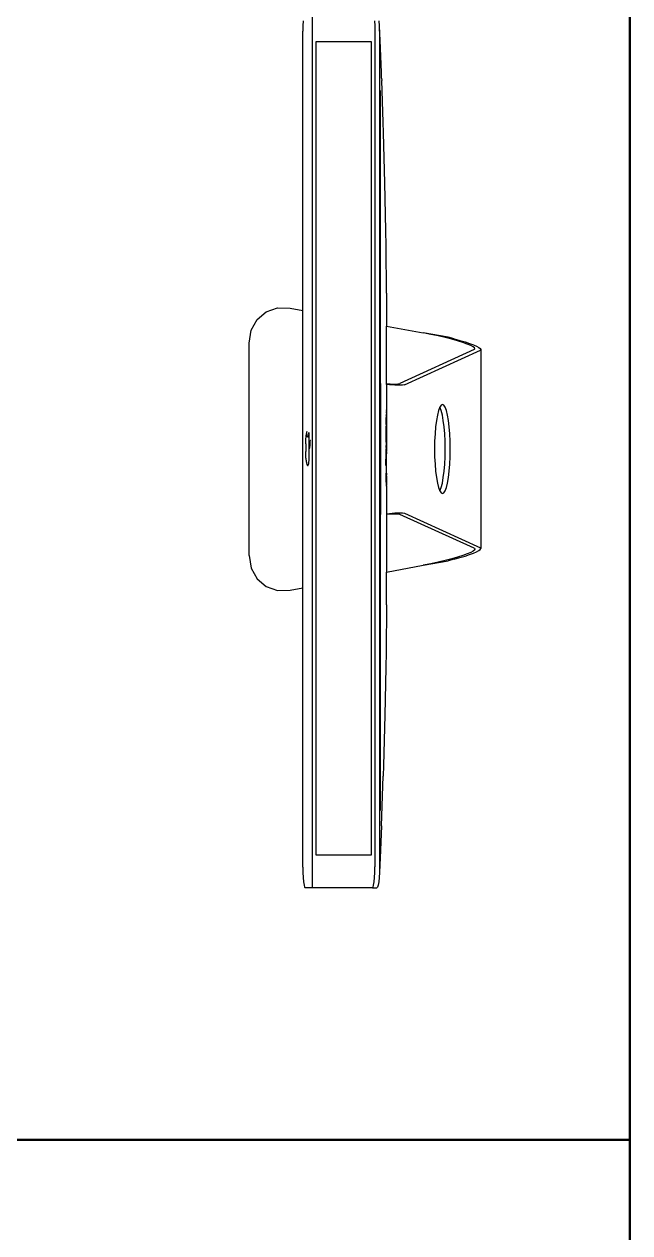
# Model space of a CAD drawing. Header units: millimetres. Extents: x 44692 to 101945, y -26273 to 14445.
# Drawn here: x 72540 to 72866, y -21196 to -20548 of the extents above; entities that cross this region are included whole.
import ezdxf

# ---------------------------------------------------------------- set-up
doc = ezdxf.new("R2010")
doc.units = ezdxf.units.MM
doc.header["$LTSCALE"] = 100
doc.layers.add('Muebles', color=112, linetype='Continuous')
doc.layers.add('Paredes', color=7, linetype='Continuous', lineweight=50)

msp = doc.modelspace()

# ---------------------------------------------------------------- linework, layer by layer
at = {"layer": 'Muebles'}
for p, q in [((72695.062, -21011.246), (72695.062, -20540.263)), ((72689.926, -20548.579), (72689.88, -20551.482)), ((72690.059, -20545.875), (72689.926, -20548.579)), ((72728.426, -20545.836), (72728.559, -20548.541)), ((72728.559, -20548.541), (72728.605, -20551.443)), ((72731.023, -20548.538), (72730.889, -20545.834)), ((72731.068, -20551.44), (72731.023, -20548.538)), ((72731.535, -20560.491), (72731.023, -20548.538)), ((72689.88, -20701.365), (72689.88, -20551.482)), ((72697.022, -20556.93), (72726.61, -20556.9)), ((72697.022, -20993.653), (72697.022, -20556.93)), ((72726.61, -20556.9), (72726.61, -20993.623)), ((72728.605, -20551.443), (72728.605, -20999.998)), ((72731.068, -20551.44), (72731.068, -20999.996)), ((72732.118, -20573.568), (72731.535, -20560.491)), ((72732.23, -20576.691), (72732.118, -20573.568)), ((72732.23, -20576.691), (72732.28, -20577.867)), ((72731.535, -20583.508), (72731.32, -20583.401)), ((72731.32, -20583.401), (72731.32, -20583.508)), ((72731.32, -20583.508), (72731.535, -20583.508)), ((72731.32, -20583.508), (72731.323, -20709.064)), ((72731.541, -20709.105), (72731.535, -20583.508)), ((72733.099, -20600.225), (72732.28, -20577.867)), ((72733.279, -20605.963), (72733.099, -20600.225)), ((72734.018, -20632.817), (72733.279, -20605.963)), ((72734.498, -20658.422), (72734.018, -20632.817)), ((72734.617, -20666.69), (72734.498, -20658.422)), ((72734.823, -20692.033), (72734.617, -20666.69)), ((72734.823, -20692.033), (72734.846, -20709.719)), ((72670.146, -20702.053), (72676.261, -20699.951)), ((72676.261, -20699.951), (72683.039, -20700.094)), ((72683.039, -20700.094), (72689.88, -20701.365)), ((72662.177, -20711.972), (72665.293, -20706.195)), ((72665.293, -20706.195), (72670.146, -20702.053)), ((72689.88, -20850.154), (72689.88, -20701.365)), ((72661.103, -20718.818), (72662.177, -20711.972)), ((72731.323, -20709.064), (72731.541, -20709.105)), ((72731.323, -20709.064), (72731.324, -20740.164)), ((72731.542, -20740.19), (72731.541, -20709.105)), ((72734.602, -20709.673), (72734.846, -20709.719)), ((72734.846, -20709.719), (72754.534, -20713.376)), ((72734.852, -20734.113), (72734.846, -20709.719)), ((72758.58, -20714.162), (72754.534, -20713.376)), ((72767.932, -20715.725), (72754.534, -20713.376)), ((72661.103, -20832.759), (72661.103, -20718.818)), ((72762.531, -20715), (72758.58, -20714.162)), ((72766.306, -20715.871), (72762.531, -20715)), ((72769.829, -20716.759), (72766.306, -20715.871)), ((72771.241, -20716.557), (72767.932, -20715.725)), ((72773.025, -20717.644), (72769.829, -20716.759)), ((72771.241, -20716.557), (72774.296, -20717.389)), ((72775.831, -20718.509), (72773.025, -20717.644)), ((72774.296, -20717.389), (72777.053, -20718.208)), ((72778.188, -20719.336), (72775.831, -20718.509)), ((72777.053, -20718.208), (72779.472, -20719.003)), ((72780.049, -20720.108), (72778.188, -20719.336)), ((72779.472, -20719.003), (72781.516, -20719.762)), ((72781.516, -20719.762), (72783.155, -20720.473)), ((72781.929, -20722.354), (72741.957, -20740.558)), ((72744.431, -20741.252), (72785.284, -20722.647)), ((72781.375, -20720.809), (72780.049, -20720.108)), ((72782.138, -20721.425), (72781.375, -20720.809)), ((72781.929, -20722.354), (72782.324, -20721.944)), ((72782.324, -20721.944), (72782.138, -20721.425)), ((72783.155, -20720.473), (72784.367, -20721.126)), ((72784.367, -20721.126), (72785.132, -20721.712)), ((72785.132, -20721.712), (72785.439, -20722.221)), ((72785.439, -20722.221), (72785.284, -20722.647)), ((72785.439, -20722.221), (72785.439, -20829.106)), ((72734.847, -20735.797), (72734.852, -20734.113)), ((72734.861, -20740.55), (72734.847, -20735.797)), ((72731.324, -20740.164), (72731.542, -20740.19)), ((72731.324, -20740.164), (72731.324, -20740.526)), ((72731.542, -20740.556), (72731.324, -20740.526)), ((72731.324, -20740.526), (72731.324, -20810.91)), ((72731.542, -20740.556), (72731.542, -20740.19)), ((72731.542, -20740.556), (72731.542, -20810.879)), ((72734.594, -20740.528), (72734.861, -20740.55)), ((72734.861, -20740.984), (72734.594, -20740.953)), ((72734.861, -20740.55), (72736.774, -20740.707)), ((72734.861, -20740.984), (72734.861, -20740.55)), ((72736.466, -20741.173), (72734.861, -20740.984)), ((72734.861, -20740.984), (72734.868, -20754.153)), ((72739.248, -20741.402), (72736.466, -20741.173)), ((72736.774, -20740.707), (72739.176, -20740.8)), ((72739.176, -20740.8), (72740.962, -20740.748)), ((72741.65, -20741.494), (72739.248, -20741.402)), ((72740.962, -20740.748), (72741.957, -20740.558)), ((72743.436, -20741.443), (72741.65, -20741.494)), ((72744.431, -20741.252), (72743.436, -20741.443)), ((72764.124, -20752.218), (72763.484, -20753.185)), ((72764.858, -20751.855), (72764.124, -20752.218)), ((72765.591, -20752.216), (72764.858, -20751.855)), ((72766.303, -20753.29), (72765.591, -20752.216)), ((72734.697, -20758.913), (72734.753, -20758.167)), ((72734.73, -20757.89), (72734.767, -20757.475)), ((72734.753, -20758.167), (72734.73, -20757.89)), ((72734.753, -20758.167), (72734.74, -20758.924)), ((72734.765, -20756.983), (72734.782, -20756.854)), ((72734.767, -20757.475), (72734.765, -20756.983)), ((72734.798, -20756.308), (72734.782, -20756.854)), ((72734.802, -20756.196), (72734.798, -20756.308)), ((72734.802, -20756.196), (72734.805, -20756.137)), ((72734.805, -20756.137), (72734.816, -20755.844)), ((72734.816, -20755.844), (72734.84, -20755.532)), ((72734.848, -20755.232), (72734.834, -20755.465)), ((72734.84, -20755.532), (72734.834, -20755.465)), ((72734.881, -20755.755), (72734.84, -20755.532)), ((72734.858, -20755.078), (72734.848, -20755.232)), ((72734.878, -20754.995), (72734.858, -20755.022)), ((72734.858, -20755.022), (72734.858, -20755.078)), ((72734.861, -20754.669), (72734.859, -20754.834)), ((72734.859, -20754.834), (72734.88, -20754.967)), ((72734.861, -20754.669), (72734.877, -20754.587)), ((72734.88, -20754.85), (72734.861, -20754.669)), ((72734.863, -20754.405), (72734.862, -20754.525)), ((72734.862, -20754.525), (72734.877, -20754.587)), ((72734.874, -20754.31), (72734.863, -20754.405)), ((72734.867, -20754.181), (72734.865, -20754.233)), ((72734.865, -20754.233), (72734.874, -20754.31)), ((72734.868, -20754.153), (72734.867, -20754.181)), ((72734.878, -20754.995), (72734.88, -20754.967)), ((72734.88, -20754.967), (72734.88, -20754.85)), ((72734.881, -20755.755), (72734.901, -20775.714)), ((72762.142, -20757.433), (72761.621, -20760.37)), ((72762.745, -20755.049), (72762.142, -20757.433)), ((72763.413, -20753.293), (72762.745, -20755.049)), ((72763.484, -20753.185), (72763.413, -20753.293)), ((72763.556, -20753.293), (72763.484, -20753.185)), ((72764.223, -20755.048), (72763.556, -20753.293)), ((72764.827, -20757.43), (72764.223, -20755.048)), ((72765.347, -20760.367), (72764.827, -20757.43)), ((72766.97, -20755.045), (72766.303, -20753.29)), ((72767.574, -20757.427), (72766.97, -20755.045)), ((72768.095, -20760.364), (72767.574, -20757.427)), ((72734.603, -20762.543), (72734.618, -20762.177)), ((72734.618, -20762.177), (72734.637, -20761.286)), ((72734.637, -20761.286), (72734.666, -20760.047)), ((72734.666, -20760.047), (72734.697, -20758.913)), ((72734.704, -20765.133), (72734.706, -20763.433)), ((72734.708, -20767.266), (72734.704, -20765.133)), ((72734.709, -20762.461), (72734.706, -20763.433)), ((72734.714, -20761.515), (72734.709, -20762.461)), ((72734.72, -20760.606), (72734.714, -20761.515)), ((72734.72, -20760.606), (72734.729, -20759.739)), ((72734.74, -20758.924), (72734.729, -20759.739)), ((72761.199, -20763.773), (72760.887, -20767.538)), ((72761.621, -20760.37), (72761.199, -20763.773)), ((72765.77, -20763.769), (72765.347, -20760.367)), ((72766.081, -20767.533), (72765.77, -20763.769)), ((72768.517, -20763.766), (72768.095, -20760.364)), ((72768.828, -20767.53), (72768.517, -20763.766)), ((72691.365, -20771.184), (72691.363, -20771.432)), ((72691.363, -20771.432), (72691.365, -20771.68)), ((72691.369, -20770.939), (72691.365, -20771.184)), ((72691.365, -20771.68), (72691.369, -20771.925)), ((72691.377, -20770.699), (72691.369, -20770.939)), ((72691.387, -20770.467), (72691.377, -20770.699)), ((72691.4, -20770.244), (72691.387, -20770.467)), ((72691.416, -20770.033), (72691.4, -20770.244)), ((72691.458, -20769.604), (72691.416, -20770.033)), ((72691.504, -20769.193), (72691.458, -20769.604)), ((72691.551, -20768.803), (72691.504, -20769.193)), ((72691.602, -20768.433), (72691.551, -20768.803)), ((72691.654, -20768.086), (72691.602, -20768.433)), ((72691.708, -20767.761), (72691.654, -20768.086)), ((72691.765, -20767.461), (72691.708, -20767.761)), ((72691.823, -20767.184), (72691.765, -20767.461)), ((72691.882, -20766.933), (72691.823, -20767.184)), ((72691.944, -20766.708), (72691.882, -20766.933)), ((72692.006, -20766.51), (72691.944, -20766.708)), ((72692.07, -20766.339), (72692.006, -20766.51)), ((72692.119, -20767.137), (72692.07, -20766.339)), ((72692.185, -20767.843), (72692.119, -20767.137)), ((72692.266, -20768.434), (72692.185, -20767.843)), ((72692.358, -20768.888), (72692.266, -20768.434)), ((72692.46, -20769.19), (72692.358, -20768.888)), ((72692.566, -20769.328), (72692.46, -20769.19)), ((72692.673, -20769.298), (72692.566, -20769.328)), ((72692.777, -20769.1), (72692.673, -20769.298)), ((72692.876, -20768.743), (72692.777, -20769.1)), ((72692.965, -20768.238), (72692.876, -20768.743)), ((72693.041, -20767.603), (72692.965, -20768.238)), ((72693.101, -20766.861), (72693.041, -20767.603)), ((72693.138, -20767.13), (72693.101, -20766.861)), ((72693.172, -20767.422), (72693.138, -20767.13)), ((72693.204, -20767.735), (72693.172, -20767.422)), ((72693.232, -20768.067), (72693.204, -20767.735)), ((72693.258, -20768.416), (72693.232, -20768.067)), ((72693.28, -20768.781), (72693.258, -20768.416)), ((72693.299, -20769.158), (72693.28, -20768.781)), ((72693.315, -20769.547), (72693.299, -20769.158)), ((72693.327, -20769.944), (72693.315, -20769.547)), ((72693.335, -20770.348), (72693.327, -20769.944)), ((72693.332, -20772.105), (72693.335, -20771.871)), ((72693.34, -20770.756), (72693.335, -20770.348)), ((72693.335, -20771.871), (72693.338, -20771.636)), ((72693.338, -20771.636), (72693.34, -20771.401)), ((72693.34, -20771.166), (72693.34, -20770.756)), ((72693.34, -20771.401), (72693.34, -20771.166)), ((72693.654, -20771.66), (72693.59, -20771.964)), ((72693.722, -20771.427), (72693.654, -20771.66)), ((72693.793, -20771.27), (72693.722, -20771.427)), ((72693.866, -20771.189), (72693.793, -20771.27)), ((72693.939, -20771.188), (72693.866, -20771.189)), ((72693.907, -20772.387), (72693.928, -20771.796)), ((72693.928, -20771.796), (72693.939, -20771.188)), ((72734.716, -20769.387), (72734.708, -20767.266)), ((72734.724, -20770.782), (72734.716, -20769.387)), ((72734.747, -20773.688), (72734.724, -20770.782)), ((72760.697, -20771.551), (72760.632, -20775.689)), ((72760.887, -20767.538), (72760.697, -20771.551)), ((72766.272, -20771.545), (72766.081, -20767.533)), ((72766.336, -20775.683), (72766.272, -20771.545)), ((72769.019, -20771.542), (72768.828, -20767.53)), ((72769.083, -20775.68), (72769.019, -20771.542)), ((72691.366, -20778.149), (72691.362, -20778.409)), ((72691.374, -20777.895), (72691.366, -20778.149)), ((72691.369, -20771.925), (72691.377, -20772.165)), ((72691.385, -20777.648), (72691.374, -20777.895)), ((72691.377, -20772.165), (72691.387, -20772.397)), ((72691.399, -20777.412), (72691.385, -20777.648)), ((72691.387, -20772.397), (72691.4, -20772.62)), ((72691.44, -20776.86), (72691.399, -20777.412)), ((72691.4, -20772.62), (72691.44, -20773.159)), ((72691.44, -20773.159), (72691.46, -20773.506)), ((72691.46, -20776.513), (72691.44, -20776.86)), ((72691.46, -20773.506), (72691.476, -20773.868)), ((72691.476, -20776.15), (72691.46, -20776.513)), ((72691.476, -20773.868), (72691.487, -20774.242)), ((72691.487, -20775.777), (72691.476, -20776.15)), ((72691.487, -20774.242), (72691.494, -20774.624)), ((72691.494, -20775.395), (72691.487, -20775.777)), ((72691.494, -20774.624), (72691.497, -20775.009)), ((72691.497, -20775.009), (72691.494, -20775.395)), ((72693.253, -20775.106), (72693.254, -20774.906)), ((72693.254, -20775.306), (72693.253, -20775.106)), ((72693.254, -20774.906), (72693.256, -20774.707)), ((72693.256, -20775.506), (72693.254, -20775.306)), ((72693.256, -20774.707), (72693.259, -20774.509)), ((72693.259, -20775.704), (72693.256, -20775.506)), ((72693.259, -20774.509), (72693.264, -20774.313)), ((72693.264, -20775.9), (72693.259, -20775.704)), ((72693.264, -20774.313), (72693.271, -20774.12)), ((72693.271, -20776.093), (72693.264, -20775.9)), ((72693.271, -20774.12), (72693.278, -20773.931)), ((72693.29, -20776.579), (72693.271, -20776.093)), ((72693.278, -20773.931), (72693.288, -20773.708)), ((72693.288, -20773.708), (72693.296, -20773.484)), ((72693.301, -20776.88), (72693.29, -20776.579)), ((72693.296, -20773.484), (72693.304, -20773.258)), ((72693.311, -20777.184), (72693.301, -20776.88)), ((72693.304, -20773.258), (72693.311, -20773.03)), ((72693.311, -20773.03), (72693.318, -20772.801)), ((72693.319, -20777.491), (72693.311, -20777.184)), ((72693.318, -20772.801), (72693.323, -20772.57)), ((72693.326, -20777.8), (72693.319, -20777.491)), ((72693.323, -20772.57), (72693.328, -20772.338)), ((72693.331, -20778.111), (72693.326, -20777.8)), ((72693.328, -20772.338), (72693.332, -20772.105)), ((72693.335, -20778.424), (72693.331, -20778.111)), ((72693.344, -20774.929), (72693.333, -20775.538)), ((72693.333, -20775.538), (72693.406, -20775.536)), ((72693.365, -20774.338), (72693.344, -20774.929)), ((72693.395, -20773.774), (72693.365, -20774.338)), ((72693.432, -20773.246), (72693.395, -20773.774)), ((72693.406, -20775.536), (72693.479, -20775.456)), ((72693.478, -20772.764), (72693.432, -20773.246)), ((72693.531, -20772.334), (72693.478, -20772.764)), ((72693.479, -20775.456), (72693.55, -20775.298)), ((72693.59, -20771.964), (72693.531, -20772.334)), ((72693.55, -20775.298), (72693.619, -20775.066)), ((72693.619, -20775.066), (72693.683, -20774.762)), ((72693.683, -20774.762), (72693.741, -20774.392)), ((72693.741, -20774.392), (72693.794, -20773.962)), ((72693.794, -20773.962), (72693.84, -20773.479)), ((72693.84, -20773.479), (72693.878, -20772.952)), ((72693.878, -20772.952), (72693.907, -20772.387)), ((72734.475, -20778.072), (72734.439, -20779.165)), ((72734.516, -20777.099), (72734.475, -20778.072)), ((72734.561, -20776.262), (72734.516, -20777.099)), ((72734.599, -20775.715), (72734.561, -20776.262)), ((72734.609, -20775.575), (72734.599, -20775.715)), ((72734.623, -20775.416), (72734.609, -20775.575)), ((72734.635, -20775.707), (72734.609, -20775.575)), ((72734.624, -20773.971), (72734.621, -20773.748)), ((72734.642, -20775.049), (72734.623, -20775.416)), ((72734.623, -20777.522), (72734.624, -20777.444)), ((72734.631, -20774.835), (72734.624, -20773.971)), ((72734.624, -20777.444), (72734.631, -20776.58)), ((72734.668, -20774.692), (72734.631, -20774.835)), ((72734.631, -20774.835), (72734.642, -20775.049)), ((72734.631, -20776.58), (72734.635, -20775.707)), ((72734.695, -20774.51), (72734.668, -20774.692)), ((72734.723, -20774.507), (72734.695, -20774.51)), ((72734.697, -20778.498), (72734.71, -20777.222)), ((72734.75, -20776.835), (72734.71, -20777.222)), ((72734.71, -20777.222), (72734.748, -20777.278)), ((72734.72, -20775.884), (72734.721, -20775.715)), ((72734.755, -20775.715), (72734.72, -20775.884)), ((72734.72, -20775.884), (72734.754, -20775.936)), ((72734.721, -20775.715), (72734.754, -20775.483)), ((72734.749, -20774.132), (72734.723, -20774.507)), ((72734.723, -20774.507), (72734.751, -20774.58)), ((72734.748, -20777.278), (72734.728, -20779.666)), ((72734.747, -20773.688), (72734.749, -20774.132)), ((72734.754, -20775.936), (72734.75, -20776.835)), ((72734.754, -20775.483), (72734.751, -20774.58)), ((72734.754, -20775.483), (72734.755, -20775.715)), ((72734.876, -20788.563), (72734.901, -20775.714)), ((72760.632, -20775.689), (72760.697, -20779.826)), ((72766.272, -20779.821), (72766.336, -20775.683)), ((72769.019, -20779.818), (72769.083, -20775.68)), ((72691.362, -20778.409), (72691.36, -20778.672)), ((72691.36, -20778.672), (72691.362, -20778.935)), ((72691.362, -20778.935), (72691.366, -20779.195)), ((72691.366, -20779.195), (72691.374, -20779.449)), ((72691.374, -20779.449), (72691.385, -20779.696)), ((72691.385, -20779.696), (72691.399, -20779.933)), ((72691.399, -20779.933), (72691.416, -20780.156)), ((72691.416, -20780.156), (72691.486, -20780.789)), ((72691.486, -20780.789), (72691.562, -20781.381)), ((72691.562, -20781.381), (72691.642, -20781.929)), ((72691.642, -20781.929), (72691.726, -20782.43)), ((72691.726, -20782.43), (72691.814, -20782.882)), ((72691.814, -20782.882), (72691.906, -20783.282)), ((72691.906, -20783.282), (72692.001, -20783.63)), ((72692.001, -20783.63), (72692.098, -20783.923)), ((72692.098, -20783.923), (72692.198, -20784.16)), ((72692.198, -20784.16), (72692.299, -20784.34)), ((72692.299, -20784.34), (72692.401, -20784.463)), ((72692.401, -20784.463), (72692.504, -20784.527)), ((72692.504, -20784.527), (72692.543, -20784.534)), ((72692.543, -20784.534), (72692.581, -20784.532)), ((72692.581, -20784.532), (72692.62, -20784.519)), ((72692.62, -20784.519), (72692.658, -20784.497)), ((72692.658, -20784.497), (72692.696, -20784.464)), ((72692.696, -20784.464), (72692.734, -20784.42)), ((72692.734, -20784.42), (72692.772, -20784.367)), ((72692.772, -20784.367), (72692.81, -20784.304)), ((72692.81, -20784.304), (72692.847, -20784.231)), ((72692.847, -20784.231), (72692.884, -20784.148)), ((72692.884, -20784.148), (72692.921, -20784.055)), ((72692.921, -20784.055), (72692.957, -20783.952)), ((72692.957, -20783.952), (72693.006, -20783.784)), ((72693.006, -20783.784), (72693.053, -20783.579)), ((72693.053, -20783.579), (72693.098, -20783.338)), ((72693.098, -20783.338), (72693.139, -20783.064)), ((72693.139, -20783.064), (72693.178, -20782.758)), ((72693.178, -20782.758), (72693.212, -20782.423)), ((72693.212, -20782.423), (72693.243, -20782.063)), ((72693.243, -20782.063), (72693.27, -20781.68)), ((72693.27, -20781.68), (72693.293, -20781.278)), ((72693.293, -20781.278), (72693.311, -20780.861)), ((72693.311, -20780.861), (72693.324, -20780.431)), ((72693.324, -20780.431), (72693.332, -20779.992)), ((72693.332, -20779.992), (72693.335, -20779.68)), ((72693.337, -20778.737), (72693.335, -20778.424)), ((72693.335, -20779.68), (72693.337, -20779.366)), ((72693.338, -20779.052), (72693.337, -20778.737)), ((72693.337, -20779.366), (72693.338, -20779.052)), ((72734.367, -20782.974), (72734.356, -20784.35)), ((72734.356, -20784.35), (72734.411, -20784.347)), ((72734.385, -20781.636), (72734.367, -20782.974)), ((72734.409, -20780.359), (72734.385, -20781.636)), ((72734.439, -20779.165), (72734.409, -20780.359)), ((72734.411, -20784.347), (72734.465, -20784.166)), ((72734.465, -20784.166), (72734.518, -20783.809)), ((72734.518, -20783.809), (72734.569, -20783.282)), ((72734.569, -20783.282), (72734.614, -20782.652)), ((72734.614, -20782.652), (72734.616, -20782.595)), ((72734.616, -20782.595), (72734.64, -20781.758)), ((72734.64, -20781.758), (72734.661, -20780.785)), ((72734.661, -20780.785), (72734.68, -20779.693)), ((72734.68, -20779.693), (72734.697, -20778.498)), ((72734.706, -20784.401), (72734.705, -20785.329)), ((72734.716, -20781.749), (72734.706, -20784.401)), ((72734.728, -20779.666), (72734.716, -20781.749)), ((72760.697, -20779.826), (72760.887, -20783.838)), ((72760.887, -20783.838), (72761.199, -20787.603)), ((72765.77, -20787.598), (72766.081, -20783.833)), ((72766.081, -20783.833), (72766.272, -20779.821)), ((72768.517, -20787.595), (72768.828, -20783.831)), ((72768.828, -20783.831), (72769.019, -20779.818)), ((72734.612, -20788.87), (72734.604, -20788.623)), ((72734.619, -20789.016), (72734.612, -20788.87)), ((72734.633, -20789.754), (72734.619, -20789.016)), ((72734.652, -20790.59), (72734.633, -20789.754)), ((72734.671, -20791.376), (72734.652, -20790.59)), ((72734.705, -20785.329), (72734.705, -20786.252)), ((72734.705, -20786.252), (72734.706, -20787.166)), ((72734.706, -20787.166), (72734.709, -20788.065)), ((72734.709, -20788.065), (72734.713, -20788.945)), ((72734.713, -20788.945), (72734.718, -20789.8)), ((72734.718, -20789.8), (72734.725, -20790.625)), ((72734.725, -20790.625), (72734.733, -20791.416)), ((72734.805, -20792.465), (72734.835, -20791.029)), ((72734.835, -20791.029), (72734.884, -20790.586)), ((72734.863, -20790.146), (72734.864, -20789.886)), ((72734.863, -20790.146), (72734.884, -20790.586)), ((72734.864, -20789.886), (72734.882, -20789.558)), ((72734.879, -20788.876), (72734.868, -20789.077)), ((72734.868, -20789.077), (72734.882, -20789.558)), ((72734.872, -20788.631), (72734.876, -20788.563)), ((72734.872, -20788.631), (72734.879, -20788.876)), ((72734.884, -20790.586), (72734.886, -20791.559)), ((72761.199, -20787.603), (72761.621, -20791.005)), ((72761.621, -20791.005), (72762.142, -20793.942)), ((72764.827, -20793.939), (72765.347, -20791.001)), ((72765.347, -20791.001), (72765.77, -20787.598)), ((72767.574, -20793.936), (72768.095, -20790.998)), ((72768.095, -20790.998), (72768.517, -20787.595)), ((72734.691, -20792.11), (72734.671, -20791.376)), ((72734.712, -20792.791), (72734.691, -20792.11)), ((72734.734, -20793.416), (72734.712, -20792.791)), ((72734.733, -20791.416), (72734.743, -20792.167)), ((72734.755, -20792.875), (72734.734, -20793.416)), ((72734.767, -20793.536), (72734.734, -20793.416)), ((72734.743, -20792.167), (72734.755, -20792.875)), ((72734.755, -20792.875), (72734.805, -20792.465)), ((72734.756, -20793.984), (72734.767, -20793.536)), ((72734.762, -20794.106), (72734.756, -20793.984)), ((72734.781, -20794.146), (72734.762, -20794.106)), ((72734.78, -20794.493), (72734.781, -20794.146)), ((72734.804, -20794.942), (72734.78, -20794.493)), ((72734.848, -20793.523), (72734.804, -20794.942)), ((72734.804, -20794.942), (72734.831, -20795.026)), ((72734.831, -20795.026), (72734.829, -20795.329)), ((72734.876, -20791.923), (72734.848, -20793.523)), ((72734.881, -20795.674), (72734.848, -20793.523)), ((72734.881, -20795.674), (72734.861, -20810.445)), ((72734.886, -20791.559), (72734.876, -20791.923)), ((72762.142, -20793.942), (72762.745, -20796.323)), ((72762.745, -20796.323), (72763.413, -20798.078)), ((72763.556, -20798.078), (72764.223, -20796.322)), ((72764.223, -20796.322), (72764.827, -20793.939)), ((72766.303, -20798.075), (72766.97, -20796.319)), ((72766.97, -20796.319), (72767.574, -20793.936)), ((72763.413, -20798.078), (72763.484, -20798.186)), ((72763.484, -20798.186), (72763.556, -20798.078)), ((72763.484, -20798.186), (72764.124, -20799.153)), ((72764.124, -20799.153), (72764.858, -20799.514)), ((72764.858, -20799.514), (72765.591, -20799.151)), ((72765.591, -20799.151), (72766.303, -20798.075)), ((72734.594, -20810.477), (72734.861, -20810.445)), ((72734.861, -20810.445), (72736.466, -20810.252)), ((72734.861, -20810.445), (72734.861, -20810.879)), ((72736.774, -20810.718), (72734.861, -20810.879)), ((72736.466, -20810.252), (72739.248, -20810.018)), ((72739.176, -20810.62), (72736.774, -20810.718)), ((72740.962, -20810.668), (72739.176, -20810.62)), ((72739.248, -20810.018), (72741.65, -20809.921)), ((72741.957, -20810.857), (72740.962, -20810.668)), ((72741.65, -20809.921), (72743.436, -20809.969)), ((72743.436, -20809.969), (72744.431, -20810.157)), ((72744.431, -20810.157), (72785.284, -20828.68)), ((72731.324, -20811.272), (72731.323, -20842.372)), ((72731.542, -20810.879), (72731.324, -20810.91)), ((72731.324, -20810.91), (72731.324, -20811.272)), ((72731.542, -20811.246), (72731.324, -20811.272)), ((72731.541, -20842.331), (72731.542, -20811.246)), ((72731.542, -20811.246), (72731.542, -20810.879)), ((72734.861, -20810.879), (72734.594, -20810.901)), ((72734.861, -20810.879), (72734.847, -20815.632)), ((72734.847, -20815.632), (72734.852, -20817.316)), ((72781.929, -20828.98), (72741.957, -20810.857)), ((72734.852, -20817.316), (72734.845, -20841.71)), ((72782.138, -20829.908), (72781.375, -20830.526)), ((72781.929, -20828.98), (72782.324, -20829.39)), ((72782.324, -20829.39), (72782.138, -20829.908)), ((72783.155, -20830.859), (72784.367, -20830.204)), ((72784.367, -20830.204), (72785.132, -20829.616)), ((72785.132, -20829.616), (72785.439, -20829.106)), ((72785.439, -20829.106), (72785.284, -20828.68)), ((72661.103, -20832.759), (72662.177, -20839.602)), ((72754.534, -20838.013), (72767.932, -20835.637)), ((72762.531, -20836.373), (72758.58, -20837.219)), ((72766.306, -20835.495), (72762.531, -20836.373)), ((72769.829, -20834.6), (72766.306, -20835.495)), ((72771.241, -20834.799), (72767.932, -20835.637)), ((72773.025, -20833.708), (72769.829, -20834.6)), ((72771.241, -20834.799), (72774.296, -20833.961)), ((72775.831, -20832.838), (72773.025, -20833.708)), ((72774.296, -20833.961), (72777.053, -20833.136)), ((72778.188, -20832.006), (72775.831, -20832.838)), ((72777.053, -20833.136), (72779.472, -20832.336)), ((72780.049, -20831.23), (72778.188, -20832.006)), ((72779.472, -20832.336), (72781.516, -20831.574)), ((72781.375, -20830.526), (72780.049, -20831.23)), ((72781.516, -20831.574), (72783.155, -20830.859)), ((72662.177, -20839.602), (72665.293, -20845.373)), ((72731.323, -20842.372), (72731.32, -20969.581)), ((72731.323, -20842.372), (72731.541, -20842.331)), ((72731.535, -20969.581), (72731.541, -20842.331)), ((72734.602, -20841.756), (72734.845, -20841.71)), ((72734.823, -20859.396), (72734.845, -20841.71)), ((72734.845, -20841.71), (72754.534, -20838.013)), ((72758.58, -20837.219), (72754.534, -20838.013)), ((72665.293, -20845.373), (72670.146, -20849.505)), ((72670.146, -20849.505), (72676.261, -20851.596)), ((72676.261, -20851.596), (72683.039, -20851.439)), ((72683.039, -20851.439), (72689.88, -20850.154)), ((72689.88, -21000.037), (72689.88, -20850.154)), ((72734.823, -20859.396), (72734.617, -20884.739)), ((72734.617, -20884.739), (72734.498, -20893.008)), ((72734.498, -20893.008), (72734.018, -20918.614)), ((72734.018, -20918.614), (72733.279, -20945.469)), ((72733.279, -20945.469), (72733.099, -20951.208)), ((72732.118, -20977.867), (72733.099, -20951.208)), ((72731.32, -20969.581), (72731.535, -20969.581)), ((72732.118, -20977.867), (72731.536, -20990.927)), ((72731.536, -20990.927), (72731.023, -21002.898)), ((72726.61, -20993.623), (72697.022, -20993.653)), ((72689.88, -21000.037), (72689.926, -21002.94)), ((72689.926, -21002.94), (72690.059, -21005.644)), ((72728.426, -21005.606), (72728.559, -21002.901)), ((72728.559, -21002.901), (72728.605, -20999.998)), ((72731.023, -21002.898), (72730.889, -21005.603)), ((72731.068, -20999.996), (72731.023, -21002.898)), ((72690.059, -21005.644), (72690.272, -21007.966)), ((72690.272, -21007.966), (72690.549, -21009.748)), ((72690.549, -21009.748), (72690.871, -21010.868)), ((72690.871, -21010.868), (72691.217, -21011.25)), ((72695.062, -21011.246), (72691.217, -21011.25)), ((72727.268, -21011.214), (72695.062, -21011.246)), ((72727.268, -21011.214), (72727.614, -21010.831)), ((72727.268, -21011.214), (72729.731, -21011.211)), ((72727.614, -21010.831), (72727.937, -21009.711)), ((72727.937, -21009.711), (72728.213, -21007.928)), ((72728.213, -21007.928), (72728.426, -21005.606)), ((72730.077, -21010.829), (72729.731, -21011.211)), ((72730.4, -21009.708), (72730.077, -21010.829)), ((72730.677, -21007.926), (72730.4, -21009.708)), ((72730.889, -21005.603), (72730.677, -21007.926))]:
    msp.add_line(p, q, dxfattribs=at)
at = {"layer": 'Paredes'}
for p, q in [((72865.508, -952.445), (72865.508, -23559.773)), ((70765.508, -21146.369), (72865.508, -21146.369))]:
    msp.add_line(p, q, dxfattribs=at)

doc.saveas('drawing.dxf')
